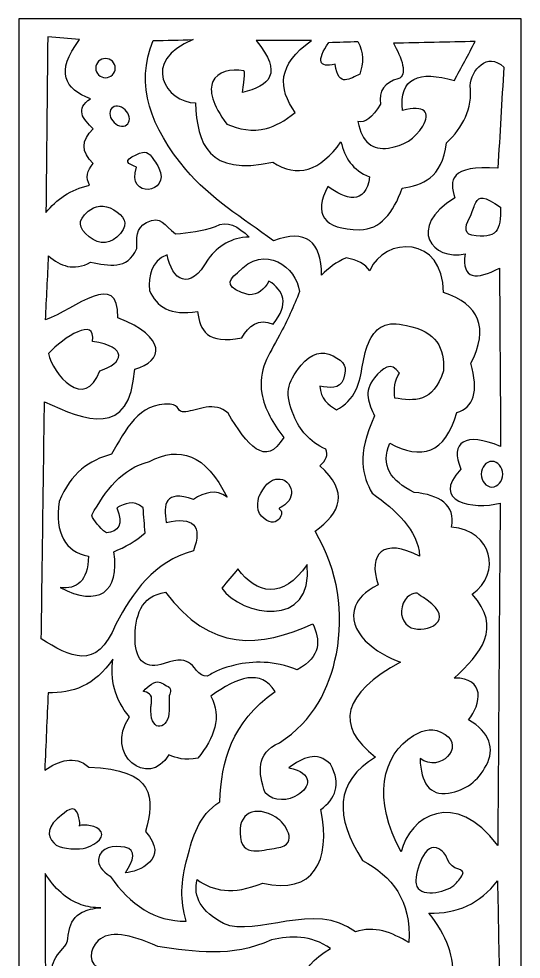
# Model space of a CAD drawing. Header units: centimetres. Extents: x -9.4 to 9.5, y -14.5 to 14.2.
# Drawn here: x -9.42 to -0.71, y -2.07 to 14.24 of the extents above; entities that cross this region are included whole.
import ezdxf

# ---------------------------------------------------------------- set-up
doc = ezdxf.new("R2010")
doc.units = ezdxf.units.CM
doc.header["$MEASUREMENT"] = 0
doc.layers.add('layer 1', color=7, linetype='Continuous')

msp = doc.modelspace()

# ---------------------------------------------------------------- linework, layer by layer
at = {"layer": 'layer 1', "color": 240}
for points, knots in [([(-9.42373, 14.244), (-9.42373, 14.244), (-0.70895, 14.244), (-0.70895, 14.244), (-0.70895, 14.244), (-0.70895, 14.244), (-0.70895, -14.45023), (-0.70895, -14.45023), (-0.70895, -14.45023), (-0.70895, -14.45023), (-9.42373, -14.45023), (-9.42373, -14.45023), (-9.42373, -14.45023), (-9.42373, -14.45023), (-9.42373, 14.244), (-9.42373, 14.244)], [0, 0, 0, 0, 0.2, 0.2, 0.2, 0.2, 0.4, 0.4, 0.4, 0.4, 0.6, 0.6, 0.6, 0.6, 1, 1, 1, 1]), ([(-8.92132, 13.92953), (-8.7373, 13.9138), (-8.55323, 13.89803), (-8.3691, 13.8822), (-8.3691, 13.8822), (-8.79979, 13.31848), (-8.62701, 13.02598), (-8.17977, 12.85665), (-8.17977, 12.85665), (-8.44887, 12.68315), (-8.31919, 12.50964), (-8.13244, 12.33599), (-8.13244, 12.33599), (-8.3443, 12.13619), (-8.34435, 11.93639), (-8.13244, 11.73644), (-8.13244, 11.73644), (-8.24438, 11.61027), (-8.26541, 11.4841), (-8.19555, 11.35777), (-8.19555, 11.35777), (-8.53322, 11.28554), (-8.76679, 11.10873), (-8.95287, 10.88444), (-8.95287, 10.88444), (-8.9423, 11.89952), (-8.93179, 12.91455), (-8.92132, 13.92953)], [0, 0, 0, 0, 0.125, 0.125, 0.125, 0.125, 0.25, 0.25, 0.25, 0.25, 0.375, 0.375, 0.375, 0.375, 0.5, 0.5, 0.5, 0.5, 0.625, 0.625, 0.625, 0.625, 0.75, 0.75, 0.75, 0.75, 1, 1, 1, 1]), ([(-6.3969, 13.8822), (-6.62825, 13.87699), (-6.85966, 13.87173), (-7.09111, 13.86642), (-7.09111, 13.86642), (-7.41229, 13.09342), (-7.13025, 12.35383), (-6.52781, 11.63192), (-6.52781, 11.63192), (-6.10676, 11.1274), (-5.53567, 10.7838), (-5.00846, 10.39534), (-5.00846, 10.39534), (-4.44403, 10.6024), (-4.1741, 10.39008), (-4.17225, 9.79579), (-4.17225, 9.79579), (-4.05412, 9.91974), (-3.91903, 10.02657), (-3.74625, 10.09556), (-3.74625, 10.09556), (-3.54042, 10.06813), (-3.41905, 9.98429), (-3.33603, 9.87467), (-3.33603, 9.87467), (-3.08777, 10.47381), (-2.05294, 10.48598), (-2.05804, 9.49601), (-2.05804, 9.49601), (-1.42761, 9.29167), (-1.26828, 8.88238), (-1.58007, 8.26814), (-1.58007, 8.26814), (-1.4471, 7.77986), (-1.52913, 7.49648), (-1.82623, 7.4178), (-1.82623, 7.4178), (-2.02736, 6.69094), (-2.44233, 6.59138), (-2.98985, 6.88074), (-2.98985, 6.88074), (-3.155, 6.49913), (-2.97722, 6.2273), (-2.56468, 6.03039), (-2.56468, 6.03039), (-2.12595, 5.98074), (-1.84623, 5.82265), (-1.91574, 5.4262), (-1.91574, 5.4262), (-1.20502, 5.35881), (-1.049, 4.63474), (-1.5577, 4.26258), (-1.5577, 4.26258), (-1.02982, 3.67205), (-1.41188, 3.23368), (-1.87098, 2.80804), (-1.87098, 2.80804), (-1.32593, 2.82114), (-1.39652, 2.35059), (-1.62565, 2.08629), (-1.62565, 2.08629), (-1.24575, 1.87175), (-1.16439, 1.58038), (-1.31593, 1.292), (-1.31593, 1.292), (-1.45323, 1.03074), (-1.67546, 0.85734), (-1.96766, 0.81372), (-1.96766, 0.81372), (-2.30038, 0.76401), (-2.44929, 0.98789), (-2.4629, 1.41285), (-2.4629, 1.41285), (-2.10656, 1.16062), (-1.69201, 1.61384), (-2.02927, 1.83168), (-2.02927, 1.83168), (-2.23082, 1.96193), (-2.38087, 1.92506), (-2.57675, 1.81106), (-2.57675, 1.81106), (-3.12541, 1.49143), (-3.29618, 0.68878), (-2.79052, -0.20704), (-2.79052, -0.20704), (-2.65022, 0.41257), (-1.85283, 0.90601), (-1.11603, -0.09783), (-1.11603, -0.09783), (-1.10195, 1.88185), (-1.08782, 3.86148), (-1.07369, 5.84106), (-1.07369, 5.84106), (-1.54099, 5.72654), (-2.29631, 5.8587), (-1.75605, 6.43355), (-1.75605, 6.43355), (-1.95142, 6.90327), (-1.68046, 7.08451), (-1.06539, 6.82577), (-1.06539, 6.82577), (-1.07225, 7.85663), (-1.07911, 8.88749), (-1.08591, 9.91829), (-1.08591, 9.91829), (-1.4869, 9.71277), (-1.74352, 9.71355), (-1.68232, 10.16795), (-1.68232, 10.16795), (-2.24232, 10.03884), (-2.7072, 10.61736), (-1.86263, 11.13884), (-1.86263, 11.13884), (-1.95399, 11.44388), (-1.95105, 11.71189), (-1.11365, 11.65203), (-1.11365, 11.65203), (-1.07942, 12.23601), (-1.04518, 12.81994), (-1.01089, 13.40387), (-1.01089, 13.40387), (-1.29984, 13.6858), (-1.57848, 13.34395), (-1.59559, 13.08584), (-1.59559, 13.08584), (-1.54537, 12.68047), (-1.72212, 12.36563), (-2.00189, 12.09205), (-2.00189, 12.09205), (-2.0895, 11.46883), (-2.42186, 11.36587), (-2.77484, 11.30693), (-2.77484, 11.30693), (-2.92648, 10.86413), (-3.15861, 10.59555), (-3.50814, 10.58147), (-3.50814, 10.58147), (-4.15255, 10.59508), (-4.30976, 10.86129), (-4.06309, 11.33674), (-4.06309, 11.33674), (-3.7645, 11.11343), (-3.40157, 10.99262), (-3.33969, 11.5057), (-3.33969, 11.5057), (-3.63488, 11.61501), (-3.77116, 11.83775), (-3.83514, 12.1119), (-3.83514, 12.1119), (-4.19684, 11.5982), (-4.59154, 11.48049), (-5.01908, 11.75861), (-5.01908, 11.75861), (-6.13992, 11.50895), (-6.33059, 12.07653), (-6.35905, 12.78653), (-6.35905, 12.78653), (-6.86383, 12.78689), (-7.33041, 13.51983), (-6.3969, 13.8822)], [0, 0, 0, 0, 0.02439024, 0.02439024, 0.02439024, 0.02439024, 0.04878049, 0.04878049, 0.04878049, 0.04878049, 0.07317073, 0.07317073, 0.07317073, 0.07317073, 0.09756098, 0.09756098, 0.09756098, 0.09756098, 0.12195122, 0.12195122, 0.12195122, 0.12195122, 0.14634146, 0.14634146, 0.14634146, 0.14634146, 0.17073171, 0.17073171, 0.17073171, 0.17073171, 0.19512195, 0.19512195, 0.19512195, 0.19512195, 0.2195122, 0.2195122, 0.2195122, 0.2195122, 0.24390244, 0.24390244, 0.24390244, 0.24390244, 0.26829268, 0.26829268, 0.26829268, 0.26829268, 0.29268293, 0.29268293, 0.29268293, 0.29268293, 0.31707317, 0.31707317, 0.31707317, 0.31707317, 0.34146341, 0.34146341, 0.34146341, 0.34146341, 0.36585366, 0.36585366, 0.36585366, 0.36585366, 0.3902439, 0.3902439, 0.3902439, 0.3902439, 0.41463415, 0.41463415, 0.41463415, 0.41463415, 0.43902439, 0.43902439, 0.43902439, 0.43902439, 0.46341463, 0.46341463, 0.46341463, 0.46341463, 0.48780488, 0.48780488, 0.48780488, 0.48780488, 0.51219512, 0.51219512, 0.51219512, 0.51219512, 0.53658537, 0.53658537, 0.53658537, 0.53658537, 0.56097561, 0.56097561, 0.56097561, 0.56097561, 0.58536585, 0.58536585, 0.58536585, 0.58536585, 0.6097561, 0.6097561, 0.6097561, 0.6097561, 0.63414634, 0.63414634, 0.63414634, 0.63414634, 0.65853659, 0.65853659, 0.65853659, 0.65853659, 0.68292683, 0.68292683, 0.68292683, 0.68292683, 0.70731707, 0.70731707, 0.70731707, 0.70731707, 0.73170732, 0.73170732, 0.73170732, 0.73170732, 0.75609756, 0.75609756, 0.75609756, 0.75609756, 0.7804878, 0.7804878, 0.7804878, 0.7804878, 0.80487805, 0.80487805, 0.80487805, 0.80487805, 0.82926829, 0.82926829, 0.82926829, 0.82926829, 0.85365854, 0.85365854, 0.85365854, 0.85365854, 0.87804878, 0.87804878, 0.87804878, 0.87804878, 0.90243902, 0.90243902, 0.90243902, 0.90243902, 0.92682927, 0.92682927, 0.92682927, 0.92682927, 0.95121951, 0.95121951, 0.95121951, 0.95121951, 1, 1, 1, 1]), ([(-5.30824, 13.86642), (-4.98748, 13.86642), (-4.66667, 13.86642), (-4.3458, 13.86642), (-4.3458, 13.86642), (-4.94432, 13.45104), (-4.92705, 13.03557), (-4.6298, 12.61998), (-4.6298, 12.61998), (-4.81191, 12.46876), (-4.97613, 12.38347), (-5.12808, 12.34295), (-5.12808, 12.34295), (-5.38135, 12.2754), (-5.60074, 12.33207), (-5.81312, 12.41487), (-5.81312, 12.41487), (-6.07717, 12.76296), (-6.12373, 13.00339), (-6.0568, 13.15395), (-6.0568, 13.15395), (-5.97853, 13.32988), (-5.74496, 13.38278), (-5.52253, 13.34101), (-5.52253, 13.34101), (-5.50035, 13.33684), (-5.50695, 13.23609), (-5.5449, 12.96709), (-5.5449, 12.96709), (-5.08199, 13.07929), (-4.82599, 13.2926), (-5.30824, 13.86642)], [0, 0, 0, 0, 0.11111111, 0.11111111, 0.11111111, 0.11111111, 0.22222222, 0.22222222, 0.22222222, 0.22222222, 0.33333333, 0.33333333, 0.33333333, 0.33333333, 0.44444444, 0.44444444, 0.44444444, 0.44444444, 0.55555556, 0.55555556, 0.55555556, 0.55555556, 0.66666667, 0.66666667, 0.66666667, 0.66666667, 0.77777778, 0.77777778, 0.77777778, 0.77777778, 1, 1, 1, 1]), ([(-3.93558, 13.4562), (-3.87129, 13.02969), (-3.67752, 13.21768), (-3.50959, 13.28265), (-3.50959, 13.28265), (-3.44601, 13.47203), (-3.43539, 13.66146), (-3.54114, 13.85064), (-3.54114, 13.85064), (-3.70949, 13.84543), (-3.87778, 13.84017), (-4.04603, 13.83486), (-4.04603, 13.83486), (-4.26336, 13.51457), (-4.22659, 13.38835), (-3.93558, 13.4562)], [0, 0, 0, 0, 0.2, 0.2, 0.2, 0.2, 0.4, 0.4, 0.4, 0.4, 0.6, 0.6, 0.6, 0.6, 1, 1, 1, 1]), ([(-2.92581, 13.81909), (-2.45254, 13.82966), (-1.97921, 13.84017), (-1.50583, 13.85064), (-1.50583, 13.85064), (-1.62684, 13.62455), (-1.7478, 13.3984), (-1.86871, 13.1722), (-1.86871, 13.1722), (-2.48621, 13.35143), (-2.82831, 13.22495), (-2.76804, 12.65154), (-2.76804, 12.65154), (-2.38288, 12.76106), (-2.27259, 12.6156), (-2.41536, 12.3844), (-2.41536, 12.3844), (-2.55442, 12.15939), (-2.74813, 12.04199), (-3.00903, 12.00223), (-3.00903, 12.00223), (-3.2872, 11.9598), (-3.4736, 12.09566), (-3.54114, 12.46221), (-3.54114, 12.46221), (-3.42183, 12.42869), (-3.29035, 12.52862), (-3.1467, 12.76198), (-3.1467, 12.76198), (-3.18774, 12.9986), (-3.07405, 13.14214), (-2.84677, 13.20386), (-2.84677, 13.20386), (-2.66198, 13.25403), (-2.78758, 13.58345), (-2.92581, 13.81909)], [0, 0, 0, 0, 0.1, 0.1, 0.1, 0.1, 0.2, 0.2, 0.2, 0.2, 0.3, 0.3, 0.3, 0.3, 0.4, 0.4, 0.4, 0.4, 0.5, 0.5, 0.5, 0.5, 0.6, 0.6, 0.6, 0.6, 0.7, 0.7, 0.7, 0.7, 0.8, 0.8, 0.8, 0.8, 1, 1, 1, 1]), ([(-7.92026, 13.55545), (-7.82699, 13.55545), (-7.75089, 13.48048), (-7.75089, 13.3885), (-7.75089, 13.3885), (-7.75089, 13.29657), (-7.82699, 13.2216), (-7.92026, 13.2216), (-7.92026, 13.2216), (-8.01354, 13.2216), (-8.08964, 13.29657), (-8.08964, 13.3885), (-8.08964, 13.3885), (-8.08964, 13.48048), (-8.01354, 13.55545), (-7.92026, 13.55545)], [0, 0, 0, 0, 0.2, 0.2, 0.2, 0.2, 0.4, 0.4, 0.4, 0.4, 0.6, 0.6, 0.6, 0.6, 1, 1, 1, 1]), ([(-7.67499, 12.72218), (-7.58171, 12.69557), (-7.50561, 12.5989), (-7.50561, 12.50686), (-7.50561, 12.50686), (-7.50561, 12.41493), (-7.58171, 12.36172), (-7.67499, 12.38832), (-7.67499, 12.38832), (-7.76826, 12.41498), (-7.84437, 12.51165), (-7.84437, 12.60359), (-7.84437, 12.60359), (-7.84437, 12.69557), (-7.76826, 12.74884), (-7.67499, 12.72218)], [0, 0, 0, 0, 0.2, 0.2, 0.2, 0.2, 0.4, 0.4, 0.4, 0.4, 0.6, 0.6, 0.6, 0.6, 1, 1, 1, 1]), ([(-7.38259, 11.67312), (-7.5731, 11.1059), (-6.77205, 11.21021), (-6.99361, 11.65497), (-6.99361, 11.65497), (-7.02151, 11.70911), (-7.04785, 11.75175), (-7.07301, 11.7866), (-7.07301, 11.7866), (-7.19083, 11.9501), (-7.21166, 11.96196), (-7.38759, 11.88735), (-7.38759, 11.88735), (-7.62951, 11.78454), (-7.53371, 11.72525), (-7.38259, 11.67312)], [0, 0, 0, 0, 0.2, 0.2, 0.2, 0.2, 0.4, 0.4, 0.4, 0.4, 0.6, 0.6, 0.6, 0.6, 1, 1, 1, 1]), ([(-1.581, 10.83262), (-1.66608, 10.70501), (-1.72279, 10.52068), (-1.56682, 10.49232), (-1.56682, 10.49232), (-1.13567, 10.41395), (-1.05235, 10.57338), (-1.07055, 10.97442), (-1.07055, 10.97442), (-1.35455, 11.1755), (-1.43699, 11.17406), (-1.49675, 11.05666), (-1.49675, 11.05666), (-1.52392, 11.00324), (-1.54646, 10.92585), (-1.581, 10.83262)], [0, 0, 0, 0, 0.2, 0.2, 0.2, 0.2, 0.4, 0.4, 0.4, 0.4, 0.6, 0.6, 0.6, 0.6, 1, 1, 1, 1]), ([(-8.20545, 10.46505), (-8.01926, 10.30887), (-7.81771, 10.33171), (-7.66076, 10.52212), (-7.66076, 10.52212), (-7.51149, 10.703), (-7.60502, 10.82288), (-7.77821, 10.93136), (-7.77821, 10.93136), (-7.94532, 11.03603), (-8.10635, 10.99979), (-8.21999, 10.90486), (-8.21999, 10.90486), (-8.41953, 10.73816), (-8.3871, 10.61767), (-8.20545, 10.46505)], [0, 0, 0, 0, 0.2, 0.2, 0.2, 0.2, 0.4, 0.4, 0.4, 0.4, 0.6, 0.6, 0.6, 0.6, 1, 1, 1, 1]), ([(-8.90606, 10.13114), (-8.92421, 9.76109), (-8.94241, 9.39098), (-8.96066, 9.02088), (-8.96066, 9.02088), (-8.45103, 9.2117), (-7.68499, 9.9069), (-7.70479, 9.05728), (-7.70479, 9.05728), (-6.8398, 8.72316), (-6.91849, 8.30346), (-7.41357, 8.16543), (-7.41357, 8.16543), (-7.49705, 6.95942), (-8.26521, 7.27533), (-8.97886, 7.6012), (-8.97886, 7.6012), (-8.99701, 6.23009), (-9.01521, 4.85893), (-9.03346, 3.48777), (-9.03346, 3.48777), (-8.55013, 3.1833), (-8.07175, 2.91426), (-7.74119, 3.74258), (-7.74119, 3.74258), (-7.44039, 4.30434), (-7.09034, 4.82046), (-6.39432, 5.01665), (-6.39432, 5.01665), (-6.23422, 5.45348), (-6.392, 5.61734), (-6.86754, 5.50808), (-6.86754, 5.50808), (-6.91498, 5.82425), (-6.8942, 6.07963), (-6.39432, 5.9085), (-6.39432, 5.9085), (-6.20019, 6.02338), (-6.00617, 6.10413), (-5.81189, 5.94491), (-5.81189, 5.94491), (-6.18055, 6.69904), (-6.63892, 6.84088), (-7.15876, 6.56374), (-7.15876, 6.56374), (-7.64452, 6.44463), (-7.91738, 6.05916), (-8.15982, 5.63549), (-8.15982, 5.63549), (-8.12032, 5.53237), (-8.0354, 5.4293), (-7.905, 5.32607), (-7.905, 5.32607), (-7.69866, 5.35237), (-7.59636, 5.46384), (-7.72299, 5.7629), (-7.72299, 5.7629), (-7.58094, 5.83059), (-7.44101, 5.91191), (-7.26797, 5.7629), (-7.26797, 5.7629), (-7.25585, 5.61734), (-7.24373, 5.47173), (-7.23156, 5.32607), (-7.23156, 5.32607), (-7.39661, 5.18283), (-7.58244, 5.08121), (-7.77759, 4.99845), (-7.77759, 4.99845), (-7.6554, 4.29475), (-8.05406, 4.03488), (-8.70585, 4.37962), (-8.70585, 4.37962), (-8.42293, 4.3494), (-8.22509, 4.47073), (-8.21442, 4.92565), (-8.21442, 4.92565), (-8.62655, 4.99856), (-8.79649, 5.31411), (-8.72405, 5.8721), (-8.72405, 5.8721), (-8.52296, 6.36698), (-8.19694, 6.59076), (-7.814, 6.69115), (-7.814, 6.69115), (-7.56764, 7.11807), (-7.34933, 7.58738), (-6.79995, 7.55907), (-6.79995, 7.55907), (-6.61216, 7.54958), (-6.70466, 7.40841), (-6.52869, 7.42785), (-6.52869, 7.42785), (-6.34018, 7.44883), (-6.02282, 7.62404), (-5.79368, 7.40099), (-5.79368, 7.40099), (-5.46467, 6.85619), (-5.13819, 6.44654), (-4.82903, 6.98236), (-4.82903, 6.98236), (-5.01548, 7.22491), (-5.16201, 7.47508), (-5.20723, 7.74479), (-5.20723, 7.74479), (-5.27735, 8.16311), (-5.08462, 8.41132), (-4.90281, 8.75446), (-4.90281, 8.75446), (-4.76896, 9.00711), (-4.64867, 9.25976), (-4.55602, 9.5123), (-4.55602, 9.5123), (-4.60629, 9.93237), (-5.15031, 10.36486), (-5.62988, 9.83992), (-5.62988, 9.83992), (-5.8238, 9.69627), (-5.83158, 9.56423), (-5.42966, 9.4577), (-5.42966, 9.4577), (-5.27266, 9.45275), (-5.16665, 9.55025), (-5.08385, 9.69431), (-5.08385, 9.69431), (-4.82357, 9.52726), (-4.73184, 9.30193), (-5.01104, 8.94807), (-5.01104, 8.94807), (-5.2705, 9.0579), (-5.42812, 8.91946), (-5.55707, 8.71146), (-5.55707, 8.71146), (-6.15306, 8.58967), (-6.28542, 8.83954), (-6.32151, 9.16648), (-6.32151, 9.16648), (-6.79959, 9.08842), (-7.03445, 9.25409), (-7.15876, 9.5305), (-7.15876, 9.5305), (-7.16773, 9.79305), (-7.13932, 10.03683), (-6.84934, 10.14934), (-6.84934, 10.14934), (-6.76937, 9.72247), (-6.4663, 9.48451), (-6.1395, 10.07653), (-6.1395, 10.07653), (-5.96404, 10.30887), (-5.73558, 10.45025), (-5.42966, 10.45876), (-5.42966, 10.45876), (-5.61626, 10.64082), (-5.80704, 10.75755), (-6.0121, 10.64077), (-6.0121, 10.64077), (-6.24273, 10.56306), (-6.47326, 10.53465), (-6.70374, 10.51336), (-6.70374, 10.51336), (-6.91173, 10.66098), (-6.94664, 10.8416), (-7.20831, 10.70975), (-7.20831, 10.70975), (-7.398, 10.61401), (-7.37965, 10.43298), (-7.37717, 10.25854), (-7.37717, 10.25854), (-7.5398, 9.87864), (-7.8637, 9.96398), (-8.17802, 10.02193), (-8.17802, 10.02193), (-8.47609, 9.85874), (-8.70131, 9.95825), (-8.90606, 10.13114)], [0, 0, 0, 0, 0.02222222, 0.02222222, 0.02222222, 0.02222222, 0.04444444, 0.04444444, 0.04444444, 0.04444444, 0.06666667, 0.06666667, 0.06666667, 0.06666667, 0.08888889, 0.08888889, 0.08888889, 0.08888889, 0.11111111, 0.11111111, 0.11111111, 0.11111111, 0.13333333, 0.13333333, 0.13333333, 0.13333333, 0.15555556, 0.15555556, 0.15555556, 0.15555556, 0.17777778, 0.17777778, 0.17777778, 0.17777778, 0.2, 0.2, 0.2, 0.2, 0.22222222, 0.22222222, 0.22222222, 0.22222222, 0.24444444, 0.24444444, 0.24444444, 0.24444444, 0.26666667, 0.26666667, 0.26666667, 0.26666667, 0.28888889, 0.28888889, 0.28888889, 0.28888889, 0.31111111, 0.31111111, 0.31111111, 0.31111111, 0.33333333, 0.33333333, 0.33333333, 0.33333333, 0.35555556, 0.35555556, 0.35555556, 0.35555556, 0.37777778, 0.37777778, 0.37777778, 0.37777778, 0.4, 0.4, 0.4, 0.4, 0.42222222, 0.42222222, 0.42222222, 0.42222222, 0.44444444, 0.44444444, 0.44444444, 0.44444444, 0.46666667, 0.46666667, 0.46666667, 0.46666667, 0.48888889, 0.48888889, 0.48888889, 0.48888889, 0.51111111, 0.51111111, 0.51111111, 0.51111111, 0.53333333, 0.53333333, 0.53333333, 0.53333333, 0.55555556, 0.55555556, 0.55555556, 0.55555556, 0.57777778, 0.57777778, 0.57777778, 0.57777778, 0.6, 0.6, 0.6, 0.6, 0.62222222, 0.62222222, 0.62222222, 0.62222222, 0.64444444, 0.64444444, 0.64444444, 0.64444444, 0.66666667, 0.66666667, 0.66666667, 0.66666667, 0.68888889, 0.68888889, 0.68888889, 0.68888889, 0.71111111, 0.71111111, 0.71111111, 0.71111111, 0.73333333, 0.73333333, 0.73333333, 0.73333333, 0.75555556, 0.75555556, 0.75555556, 0.75555556, 0.77777778, 0.77777778, 0.77777778, 0.77777778, 0.8, 0.8, 0.8, 0.8, 0.82222222, 0.82222222, 0.82222222, 0.82222222, 0.84444444, 0.84444444, 0.84444444, 0.84444444, 0.86666667, 0.86666667, 0.86666667, 0.86666667, 0.88888889, 0.88888889, 0.88888889, 0.88888889, 0.91111111, 0.91111111, 0.91111111, 0.91111111, 0.93333333, 0.93333333, 0.93333333, 0.93333333, 0.95555556, 0.95555556, 0.95555556, 0.95555556, 1, 1, 1, 1]), ([(-8.14801, 8.64876), (-7.51644, 8.55177), (-7.60363, 8.27278), (-8.01704, 8.138), (-8.01704, 8.138), (-8.28042, 7.42971), (-8.8381, 8.08273), (-8.9076, 8.43922), (-8.9076, 8.43922), (-8.64552, 8.72089), (-8.07536, 9.091), (-8.14801, 8.64876)], [0, 0, 0, 0, 0.25, 0.25, 0.25, 0.25, 0.5, 0.5, 0.5, 0.5, 1, 1, 1, 1]), ([(-6.32719, -0.68738), (-6.40917, -0.9854), (-6.25799, -1.23975), (-5.87345, -1.45048), (-5.87345, -1.45048), (-5.30432, -1.6972), (-4.28609, -1.04557), (-3.58414, -1.59485), (-3.58414, -1.59485), (-3.25761, -1.48332), (-2.95366, -1.5999), (-2.65605, -1.78047), (-2.65605, -1.78047), (-2.61263, -1.04356), (-2.95, -0.62762), (-3.4604, -0.35739), (-3.4604, -0.35739), (-3.94466, 0.3969), (-3.94368, 1.01573), (-3.23353, 1.43693), (-3.23353, 1.43693), (-3.95023, 1.98683), (-3.80586, 2.53683), (-2.80042, 3.08688), (-2.80042, 3.08688), (-3.21208, 3.21965), (-3.7612, 3.61667), (-3.58296, 4.06422), (-3.58296, 4.06422), (-3.538, 4.17714), (-3.42848, 4.30032), (-3.19228, 4.42747), (-3.19228, 4.42747), (-3.37156, 4.96215), (-3.10128, 5.25425), (-2.47043, 4.92245), (-2.47043, 4.92245), (-2.5042, 5.38748), (-2.8757, 5.71154), (-3.2954, 6.01554), (-3.2954, 6.01554), (-3.46267, 6.31718), (-3.5696, 6.66717), (-3.25415, 7.35613), (-3.25415, 7.35613), (-3.34619, 7.56593), (-3.45658, 7.77351), (-3.25415, 8.01611), (-3.25415, 8.01611), (-3.10983, 8.18873), (-2.96552, 8.313), (-2.82104, 8.09861), (-2.82104, 8.09861), (-2.90895, 7.97434), (-2.9123, 7.82188), (-2.90354, 7.66549), (-2.90354, 7.66549), (-2.56612, 7.61161), (-2.23371, 7.57712), (-2.05794, 8.13985), (-2.05794, 8.13985), (-2.03273, 8.52764), (-2.17777, 8.825), (-2.6973, 8.92358), (-2.6973, 8.92358), (-3.04636, 9.01696), (-3.22404, 8.8894), (-3.33397, 8.67449), (-3.33397, 8.67449), (-3.48025, 8.38864), (-3.44668, 8.07576), (-3.576, 7.80538), (-3.576, 7.80538), (-3.64818, 7.65441), (-3.76089, 7.53896), (-3.91413, 7.45925), (-3.91413, 7.45925), (-4.05866, 7.5483), (-4.18715, 7.65358), (-4.20288, 7.87174), (-4.20288, 7.87174), (-4.02793, 7.8391), (-3.85757, 7.81497), (-3.794, 7.99182), (-3.794, 7.99182), (-3.71702, 8.20632), (-3.77822, 8.2981), (-3.97008, 8.39709), (-3.97008, 8.39709), (-4.1656, 8.49789), (-4.35122, 8.44345), (-4.52668, 8.23359), (-4.52668, 8.23359), (-4.78685, 7.92263), (-4.80413, 7.73892), (-4.65424, 7.36134), (-4.65424, 7.36134), (-4.55591, 7.11369), (-4.3838, 6.91162), (-4.09975, 6.77865), (-4.09975, 6.77865), (-4.04407, 6.68233), (-4.09852, 6.58607), (-4.20288, 6.4899), (-4.20288, 6.4899), (-3.68964, 6.03937), (-3.83731, 5.67736), (-4.28537, 5.35556), (-4.28537, 5.35556), (-3.87232, 4.64743), (-3.7826, 3.93929), (-3.91413, 3.23125), (-3.91413, 3.23125), (-4.03752, 2.6183), (-4.30858, 2.07495), (-4.9041, 1.68443), (-4.9041, 1.68443), (-5.31778, 1.50015), (-5.26787, 1.16959), (-5.1516, 0.8182), (-5.1516, 0.8182), (-4.99274, 0.65145), (-4.7471, 0.68126), (-4.58417, 0.78139), (-4.58417, 0.78139), (-4.3723, 0.91153), (-4.30007, 1.16062), (-4.73911, 1.25131), (-4.73911, 1.25131), (-4.49853, 1.42873), (-4.25799, 1.55387), (-4.01726, 1.31319), (-4.01726, 1.31319), (-3.8223, 0.95814), (-3.9329, 0.71766), (-4.18225, 0.52946), (-4.18225, 0.52946), (-4.00607, -0.38172), (-4.31301, -0.94627), (-5.19285, -0.74925), (-5.19285, -0.74925), (-5.71866, -0.95812), (-6.06397, -0.88651), (-6.32719, -0.68738)], [0, 0, 0, 0, 0.02702703, 0.02702703, 0.02702703, 0.02702703, 0.05405405, 0.05405405, 0.05405405, 0.05405405, 0.08108108, 0.08108108, 0.08108108, 0.08108108, 0.10810811, 0.10810811, 0.10810811, 0.10810811, 0.13513514, 0.13513514, 0.13513514, 0.13513514, 0.16216216, 0.16216216, 0.16216216, 0.16216216, 0.18918919, 0.18918919, 0.18918919, 0.18918919, 0.21621622, 0.21621622, 0.21621622, 0.21621622, 0.24324324, 0.24324324, 0.24324324, 0.24324324, 0.27027027, 0.27027027, 0.27027027, 0.27027027, 0.2972973, 0.2972973, 0.2972973, 0.2972973, 0.32432432, 0.32432432, 0.32432432, 0.32432432, 0.35135135, 0.35135135, 0.35135135, 0.35135135, 0.37837838, 0.37837838, 0.37837838, 0.37837838, 0.40540541, 0.40540541, 0.40540541, 0.40540541, 0.43243243, 0.43243243, 0.43243243, 0.43243243, 0.45945946, 0.45945946, 0.45945946, 0.45945946, 0.48648649, 0.48648649, 0.48648649, 0.48648649, 0.51351351, 0.51351351, 0.51351351, 0.51351351, 0.54054054, 0.54054054, 0.54054054, 0.54054054, 0.56756757, 0.56756757, 0.56756757, 0.56756757, 0.59459459, 0.59459459, 0.59459459, 0.59459459, 0.62162162, 0.62162162, 0.62162162, 0.62162162, 0.64864865, 0.64864865, 0.64864865, 0.64864865, 0.67567568, 0.67567568, 0.67567568, 0.67567568, 0.7027027, 0.7027027, 0.7027027, 0.7027027, 0.72972973, 0.72972973, 0.72972973, 0.72972973, 0.75675676, 0.75675676, 0.75675676, 0.75675676, 0.78378378, 0.78378378, 0.78378378, 0.78378378, 0.81081081, 0.81081081, 0.81081081, 0.81081081, 0.83783784, 0.83783784, 0.83783784, 0.83783784, 0.86486486, 0.86486486, 0.86486486, 0.86486486, 0.89189189, 0.89189189, 0.89189189, 0.89189189, 0.91891892, 0.91891892, 0.91891892, 0.91891892, 0.94594595, 0.94594595, 0.94594595, 0.94594595, 1, 1, 1, 1]), ([(-1.216, 6.56694), (-1.1134, 6.56694), (-1.02971, 6.46717), (-1.02971, 6.34486), (-1.02971, 6.34486), (-1.02971, 6.22261), (-1.1134, 6.12284), (-1.216, 6.12284), (-1.216, 6.12284), (-1.31866, 6.12284), (-1.40234, 6.22261), (-1.40234, 6.34486), (-1.40234, 6.34486), (-1.40234, 6.46717), (-1.31866, 6.56694), (-1.216, 6.56694)], [0, 0, 0, 0, 0.2, 0.2, 0.2, 0.2, 0.4, 0.4, 0.4, 0.4, 0.6, 0.6, 0.6, 0.6, 1, 1, 1, 1]), ([(-5.2541, 5.96213), (-5.2541, 5.96213), (-5.33453, 5.73691), (-5.21388, 5.61626), (-5.21388, 5.61626), (-4.95427, 5.35665), (-4.81305, 5.66756), (-4.8841, 5.72082), (-4.8841, 5.72082), (-4.94845, 5.76908), (-4.8841, 5.74495), (-4.77149, 5.84952), (-4.77149, 5.84952), (-4.72369, 5.89391), (-4.69992, 5.94955), (-4.69544, 6.00539), (-4.69544, 6.00539), (-4.68554, 6.1282), (-4.7686, 6.25205), (-4.89214, 6.25974), (-4.89214, 6.25974), (-5.10143, 6.27273), (-5.17006, 6.10624), (-5.2541, 5.96213)], [0, 0, 0, 0, 0.14285714, 0.14285714, 0.14285714, 0.14285714, 0.28571429, 0.28571429, 0.28571429, 0.28571429, 0.42857143, 0.42857143, 0.42857143, 0.42857143, 0.57142857, 0.57142857, 0.57142857, 0.57142857, 0.71428571, 0.71428571, 0.71428571, 0.71428571, 1, 1, 1, 1]), ([(-5.9047, 4.37008), (-5.81209, 4.48037), (-5.71944, 4.59066), (-5.62678, 4.701), (-5.62678, 4.701), (-5.29421, 4.26974), (-4.8529, 4.15646), (-4.41974, 4.77942), (-4.41974, 4.77942), (-4.30883, 3.64673), (-5.56532, 3.88365), (-5.9047, 4.37008)], [0, 0, 0, 0, 0.25, 0.25, 0.25, 0.25, 0.5, 0.5, 0.5, 0.5, 1, 1, 1, 1]), ([(-7.40703, 3.46436), (-7.39713, 3.08884), (-7.20764, 2.95484), (-6.904, 3.06182), (-6.904, 3.06182), (-6.63702, 3.15592), (-6.53694, 3.1222), (-6.44356, 3.05595), (-6.44356, 3.05595), (-6.36101, 2.99742), (-6.25495, 2.7622), (-6.10125, 2.86955), (-6.10125, 2.86955), (-6.04314, 2.91013), (-5.88232, 2.98825), (-5.66071, 3.038), (-5.66071, 3.038), (-5.37573, 3.10199), (-4.99026, 3.11931), (-4.5934, 2.95056), (-4.5934, 2.95056), (-4.16426, 3.18939), (-4.19643, 3.46653), (-4.3242, 3.75176), (-4.3242, 3.75176), (-5.2328, 3.32824), (-6.10779, 3.25956), (-6.87729, 4.30042), (-6.87729, 4.30042), (-7.31556, 4.22865), (-7.40945, 3.88458), (-7.40703, 3.46436)], [0, 0, 0, 0, 0.11111111, 0.11111111, 0.11111111, 0.11111111, 0.22222222, 0.22222222, 0.22222222, 0.22222222, 0.33333333, 0.33333333, 0.33333333, 0.33333333, 0.44444444, 0.44444444, 0.44444444, 0.44444444, 0.55555556, 0.55555556, 0.55555556, 0.55555556, 0.66666667, 0.66666667, 0.66666667, 0.66666667, 0.77777778, 0.77777778, 0.77777778, 0.77777778, 1, 1, 1, 1]), ([(-2.51652, 4.28428), (-2.51652, 4.28428), (-2.54158, 4.29681), (-2.34111, 4.15899), (-2.34111, 4.15899), (-1.82865, 3.80667), (-2.35663, 3.57449), (-2.61676, 3.68288), (-2.61676, 3.68288), (-2.76711, 3.74552), (-2.82976, 3.93346), (-2.75458, 4.10887), (-2.75458, 4.10887), (-2.6794, 4.28428), (-2.51652, 4.28428), (-2.51652, 4.28428)], [0, 0, 0, 0, 0.2, 0.2, 0.2, 0.2, 0.4, 0.4, 0.4, 0.4, 0.6, 0.6, 0.6, 0.6, 1, 1, 1, 1]), ([(-8.91431, 2.55312), (-8.49852, 2.54353), (-8.11001, 2.67006), (-7.78987, 3.13927), (-7.78987, 3.13927), (-7.84127, 2.78948), (-7.77058, 2.45222), (-7.50278, 2.13445), (-7.50278, 2.13445), (-7.95316, 1.47854), (-7.17376, 0.88183), (-6.82093, 1.47653), (-6.82093, 1.47653), (-6.6895, 1.42064), (-6.54617, 1.37671), (-6.31852, 1.41672), (-6.31852, 1.41672), (-6.03344, 1.77564), (-5.89784, 2.13455), (-6.09124, 2.49331), (-6.09124, 2.49331), (-5.62281, 2.84233), (-5.22409, 2.96195), (-4.97876, 2.57705), (-4.97876, 2.57705), (-5.73398, 2.03396), (-5.91527, 1.36604), (-5.93574, 0.66311), (-5.93574, 0.66311), (-6.31512, 0.42211), (-6.40793, 0.03855), (-6.49765, -0.29495), (-6.49765, -0.29495), (-6.6182, -0.74322), (-6.62454, -1.03975), (-6.52188, -1.40634), (-6.52188, -1.40634), (-7.06219, -1.41825), (-7.48891, -1.12709), (-7.83771, -0.6288), (-7.83771, -0.6288), (-7.98451, -0.53172), (-8.05267, -0.43457), (-8.042, -0.33754), (-8.042, -0.33754), (-8.0171, -0.10984), (-7.76434, -0.09412), (-7.58641, -0.12619), (-7.58641, -0.12619), (-7.36665, -0.16579), (-7.43353, -0.34888), (-7.57455, -0.56899), (-7.57455, -0.56899), (-7.35376, -0.55729), (-6.79098, -0.33176), (-7.22765, 0.14873), (-7.22765, 0.14873), (-7.06229, 0.72379), (-7.06105, 1.23074), (-8.20854, 1.26121), (-8.20854, 1.26121), (-8.46382, 1.48555), (-8.71899, 1.37351), (-8.97412, 1.21336), (-8.97412, 1.21336), (-8.95416, 1.65999), (-8.93421, 2.10655), (-8.91431, 2.55312)], [0, 0, 0, 0, 0.05555556, 0.05555556, 0.05555556, 0.05555556, 0.11111111, 0.11111111, 0.11111111, 0.11111111, 0.16666667, 0.16666667, 0.16666667, 0.16666667, 0.22222222, 0.22222222, 0.22222222, 0.22222222, 0.27777778, 0.27777778, 0.27777778, 0.27777778, 0.33333333, 0.33333333, 0.33333333, 0.33333333, 0.38888889, 0.38888889, 0.38888889, 0.38888889, 0.44444444, 0.44444444, 0.44444444, 0.44444444, 0.5, 0.5, 0.5, 0.5, 0.55555556, 0.55555556, 0.55555556, 0.55555556, 0.61111111, 0.61111111, 0.61111111, 0.61111111, 0.66666667, 0.66666667, 0.66666667, 0.66666667, 0.72222222, 0.72222222, 0.72222222, 0.72222222, 0.77777778, 0.77777778, 0.77777778, 0.77777778, 0.83333333, 0.83333333, 0.83333333, 0.83333333, 0.88888889, 0.88888889, 0.88888889, 0.88888889, 1, 1, 1, 1]), ([(-7.17897, 2.54786), (-7.14726, 2.52904), (-7.11916, 2.49837), (-7.11916, 2.44892), (-7.11916, 2.44892), (-7.11916, 2.33585), (-7.13386, 2.36044), (-7.13386, 2.24247), (-7.13386, 2.24247), (-7.13386, 1.8488), (-6.81526, 1.91372), (-6.81526, 2.24737), (-6.81526, 2.24737), (-6.81526, 2.33585), (-6.81526, 2.39973), (-6.81526, 2.47346), (-6.81526, 2.47346), (-6.81526, 2.54719), (-6.75153, 2.61603), (-6.83485, 2.66027), (-6.83485, 2.66027), (-6.91818, 2.70451), (-6.96231, 2.75364), (-7.04564, 2.7389), (-7.04564, 2.7389), (-7.09039, 2.73101), (-7.15082, 2.68466), (-7.19712, 2.64351), (-7.19712, 2.64351), (-7.3039, 2.54854), (-7.26193, 2.59721), (-7.17897, 2.54786)], [0, 0, 0, 0, 0.11111111, 0.11111111, 0.11111111, 0.11111111, 0.22222222, 0.22222222, 0.22222222, 0.22222222, 0.33333333, 0.33333333, 0.33333333, 0.33333333, 0.44444444, 0.44444444, 0.44444444, 0.44444444, 0.55555556, 0.55555556, 0.55555556, 0.55555556, 0.66666667, 0.66666667, 0.66666667, 0.66666667, 0.77777778, 0.77777778, 0.77777778, 0.77777778, 1, 1, 1, 1]), ([(-8.41979, 0.48955), (-8.3476, 0.33523), (-8.3689, 0.22159), (-8.37245, 0.24376), (-8.37245, 0.24376), (-8.37694, 0.2715), (-8.12037, 0.27155), (-8.02689, 0.18338), (-8.02689, 0.18338), (-7.90681, 0.0701), (-8.06567, -0.07215), (-8.25902, -0.13464), (-8.25902, -0.13464), (-8.37271, -0.17136), (-8.66769, -0.1611), (-8.77293, -0.0868), (-8.77293, -0.0868), (-8.89853, 0.00204), (-8.97783, 0.1772), (-8.75627, 0.36947), (-8.75627, 0.36947), (-8.68739, 0.41726), (-8.49001, 0.63975), (-8.41979, 0.48955)], [0, 0, 0, 0, 0.14285714, 0.14285714, 0.14285714, 0.14285714, 0.28571429, 0.28571429, 0.28571429, 0.28571429, 0.42857143, 0.42857143, 0.42857143, 0.42857143, 0.57142857, 0.57142857, 0.57142857, 0.57142857, 0.71428571, 0.71428571, 0.71428571, 0.71428571, 1, 1, 1, 1]), ([(-5.57935, 0.0418), (-5.64256, 0.48563), (-5.31169, 0.60886), (-4.96484, 0.39324), (-4.96484, 0.39324), (-4.86945, 0.33399), (-4.79382, 0.24185), (-4.74829, 0.11739), (-4.74829, 0.11739), (-4.70714, 0.00472), (-4.73426, -0.10495), (-4.95046, -0.13836), (-4.95046, -0.13836), (-5.05837, -0.15506), (-5.18372, -0.18296), (-5.29354, -0.18796), (-5.29354, -0.18796), (-5.43467, -0.1944), (-5.5515, -0.15383), (-5.57935, 0.0418)], [0, 0, 0, 0, 0.16666667, 0.16666667, 0.16666667, 0.16666667, 0.33333333, 0.33333333, 0.33333333, 0.33333333, 0.5, 0.5, 0.5, 0.5, 0.66666667, 0.66666667, 0.66666667, 0.66666667, 1, 1, 1, 1]), ([(-2.17849, -0.13805), (-2.05443, -0.17981), (-2.01927, -0.25406), (-1.99431, -0.32346), (-1.99431, -0.32346), (-1.91166, -0.55353), (-1.66608, -0.47783), (-1.72718, -0.60024), (-1.72718, -0.60024), (-1.75894, -0.66397), (-1.81411, -0.73373), (-1.88026, -0.79055), (-1.88026, -0.79055), (-2.02412, -0.91399), (-2.49177, -1.00814), (-2.52967, -0.76157), (-2.52967, -0.76157), (-2.54911, -0.69692), (-2.52029, -0.5212), (-2.45707, -0.37146), (-2.45707, -0.37146), (-2.39391, -0.22189), (-2.29641, -0.09829), (-2.17849, -0.13805)], [0, 0, 0, 0, 0.14285714, 0.14285714, 0.14285714, 0.14285714, 0.28571429, 0.28571429, 0.28571429, 0.28571429, 0.42857143, 0.42857143, 0.42857143, 0.42857143, 0.57142857, 0.57142857, 0.57142857, 0.57142857, 0.71428571, 0.71428571, 0.71428571, 0.71428571, 1, 1, 1, 1]), ([(-8.96932, -0.57982), (-8.80371, -0.83495), (-8.60396, -1.03232), (-8.341, -1.12224), (-8.341, -1.12224), (-8.23809, -1.15741), (-8.12548, -1.17618), (-8.00142, -1.17545), (-8.00142, -1.17545), (-8.13326, -1.18329), (-8.23958, -1.20979), (-8.32275, -1.2531), (-8.32275, -1.2531), (-8.45242, -1.3207), (-8.5259, -1.42934), (-8.55225, -1.57201), (-8.55225, -1.57201), (-8.59865, -1.82321), (-8.54926, -1.74298), (-8.71853, -1.95114), (-8.71853, -1.95114), (-8.90735, -2.18321), (-8.90998, -2.41003), (-8.57844, -2.62731), (-8.57844, -2.62731), (-8.30965, -2.72507), (-8.05329, -2.78467), (-7.85566, -2.66314), (-7.85566, -2.66314), (-7.73707, -2.59023), (-7.63957, -2.45205), (-7.57331, -2.21781), (-7.57331, -2.21781), (-7.74212, -2.24988), (-7.87994, -2.25741), (-7.98038, -2.23555), (-7.98038, -2.23555), (-8.24252, -2.17852), (-8.19895, -1.88844), (-8.0452, -1.7436), (-8.0452, -1.7436), (-7.86159, -1.57046), (-7.50314, -1.62388), (-7.01491, -1.84554), (-7.01491, -1.84554), (-6.37777, -1.93845), (-5.74331, -2.0473), (-5.04187, -1.73386), (-5.04187, -1.73386), (-4.70095, -1.65497), (-4.35978, -1.64543), (-4.01813, -1.88277), (-4.01813, -1.88277), (-4.6199, -2.24163), (-4.68275, -2.70186), (-4.16704, -2.86928), (-4.16704, -2.86928), (-4.33884, -2.97643), (-4.37442, -3.14199), (-4.3904, -3.31601), (-4.3904, -3.31601), (-4.73179, -3.07393), (-4.88848, -2.83195), (-4.98603, -2.59008), (-4.98603, -2.59008), (-5.51974, -2.12851), (-6.05329, -2.42452), (-6.5868, -2.64592), (-6.5868, -2.64592), (-8.12228, -2.59127), (-8.18039, -3.6477), (-7.88974, -4.39559), (-7.88974, -4.39559), (-7.87613, -4.77399), (-7.83266, -5.11548), (-7.71675, -5.3672), (-7.71675, -5.3672), (-7.54356, -5.74349), (-7.21295, -5.82543), (-6.83491, -5.8476), (-6.83491, -5.8476), (-6.22241, -5.88359), (-5.63544, -5.2994), (-5.82534, -4.67814), (-5.82534, -4.67814), (-5.9264, -4.34748), (-6.22963, -4.18677), (-6.64264, -4.26529), (-6.64264, -4.26529), (-6.47548, -4.44297), (-6.34085, -4.62684), (-6.37235, -4.84247), (-6.37235, -4.84247), (-6.42783, -5.22242), (-6.64671, -5.20272), (-6.94571, -5.07222), (-6.94571, -5.07222), (-7.25637, -4.93651), (-7.36217, -4.64025), (-7.20104, -4.135), (-7.20104, -4.135), (-7.06203, -3.74185), (-6.40288, -3.20376), (-5.7611, -3.70441), (-5.7611, -3.70441), (-5.37651, -4.00429), (-5.297, -4.53336), (-5.33438, -5.00164), (-5.33438, -5.00164), (-5.37315, -5.48698), (-5.57476, -5.79629), (-5.96899, -6.06616), (-5.96899, -6.06616), (-6.47047, -6.40935), (-6.98639, -6.50969), (-7.43652, -6.96095), (-7.43652, -6.96095), (-8.22334, -7.74958), (-8.05448, -8.67623), (-7.92697, -9.45846), (-7.92697, -9.45846), (-8.32192, -9.34632), (-8.50646, -9.57922), (-8.63428, -9.90518), (-8.63428, -9.90518), (-8.91678, -10.00831), (-8.98618, -10.17547), (-9.02516, -10.35191), (-9.02516, -10.35191), (-9.01892, -9.4398), (-9.01274, -8.52773), (-9.00655, -7.61572), (-9.00655, -7.61572), (-8.27609, -7.68456), (-8.0025, -7.53364), (-8.07067, -7.21803), (-8.07067, -7.21803), (-8.13862, -6.90351), (-8.29155, -7.01143), (-7.9957, -6.90331), (-7.9957, -6.90331), (-7.62642, -6.76827), (-7.19779, -6.33572), (-7.85251, -5.94051), (-7.85251, -5.94051), (-8.04741, -5.18133), (-8.60525, -5.55308), (-8.95071, -5.84744), (-8.95071, -5.84744), (-8.95695, -4.09153), (-8.96314, -2.33568), (-8.96932, -0.57982)], [0, 0, 0, 0, 0.02564103, 0.02564103, 0.02564103, 0.02564103, 0.05128205, 0.05128205, 0.05128205, 0.05128205, 0.07692308, 0.07692308, 0.07692308, 0.07692308, 0.1025641, 0.1025641, 0.1025641, 0.1025641, 0.12820513, 0.12820513, 0.12820513, 0.12820513, 0.15384615, 0.15384615, 0.15384615, 0.15384615, 0.17948718, 0.17948718, 0.17948718, 0.17948718, 0.20512821, 0.20512821, 0.20512821, 0.20512821, 0.23076923, 0.23076923, 0.23076923, 0.23076923, 0.25641026, 0.25641026, 0.25641026, 0.25641026, 0.28205128, 0.28205128, 0.28205128, 0.28205128, 0.30769231, 0.30769231, 0.30769231, 0.30769231, 0.33333333, 0.33333333, 0.33333333, 0.33333333, 0.35897436, 0.35897436, 0.35897436, 0.35897436, 0.38461538, 0.38461538, 0.38461538, 0.38461538, 0.41025641, 0.41025641, 0.41025641, 0.41025641, 0.43589744, 0.43589744, 0.43589744, 0.43589744, 0.46153846, 0.46153846, 0.46153846, 0.46153846, 0.48717949, 0.48717949, 0.48717949, 0.48717949, 0.51282051, 0.51282051, 0.51282051, 0.51282051, 0.53846154, 0.53846154, 0.53846154, 0.53846154, 0.56410256, 0.56410256, 0.56410256, 0.56410256, 0.58974359, 0.58974359, 0.58974359, 0.58974359, 0.61538462, 0.61538462, 0.61538462, 0.61538462, 0.64102564, 0.64102564, 0.64102564, 0.64102564, 0.66666667, 0.66666667, 0.66666667, 0.66666667, 0.69230769, 0.69230769, 0.69230769, 0.69230769, 0.71794872, 0.71794872, 0.71794872, 0.71794872, 0.74358974, 0.74358974, 0.74358974, 0.74358974, 0.76923077, 0.76923077, 0.76923077, 0.76923077, 0.79487179, 0.79487179, 0.79487179, 0.79487179, 0.82051282, 0.82051282, 0.82051282, 0.82051282, 0.84615385, 0.84615385, 0.84615385, 0.84615385, 0.87179487, 0.87179487, 0.87179487, 0.87179487, 0.8974359, 0.8974359, 0.8974359, 0.8974359, 0.92307692, 0.92307692, 0.92307692, 0.92307692, 0.94871795, 0.94871795, 0.94871795, 0.94871795, 1, 1, 1, 1]), ([(-2.31095, -1.26682), (-1.99741, -1.65585), (-1.85845, -2.04487), (-1.89408, -2.43406), (-1.89408, -2.43406), (-1.62421, -2.37038), (-1.35424, -2.43787), (-1.08416, -2.56507), (-1.08416, -2.56507), (-1.09612, -1.94567), (-1.10803, -1.32632), (-1.11989, -0.70702), (-1.11989, -0.70702), (-1.42168, -1.10017), (-1.81875, -1.28677), (-2.31095, -1.26682)], [0, 0, 0, 0, 0.2, 0.2, 0.2, 0.2, 0.4, 0.4, 0.4, 0.4, 0.6, 0.6, 0.6, 0.6, 1, 1, 1, 1])]:
    msp.add_open_spline(points, degree=3, knots=knots, dxfattribs=at)

doc.saveas('drawing.dxf')
